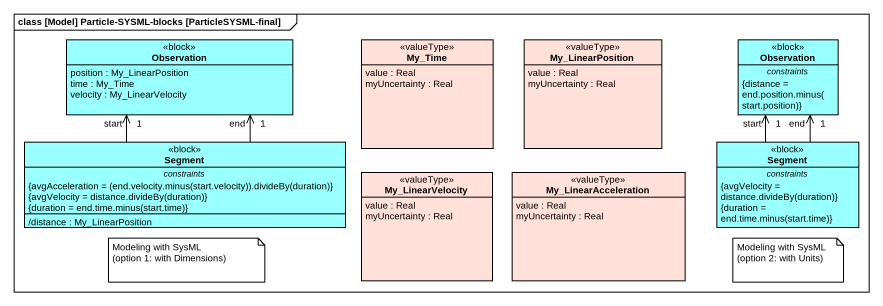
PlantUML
@startuml
mainframe class [Model] Particle-SYSML-blocks [ParticleSYSML-final]
hide circle
hide empty members
class Observation <<block>> #99FFFF {
  position : My_LinearPosition
  time : My_Time
  velocity : My_LinearVelocity
}
class My_Time <<valueType>> #FFE1D9 {
  value : Real
  myUncertainty : Real
}
class My_LinearPosition <<valueType>> #FFE1D9 {
  value : Real
  myUncertainty : Real
}
class "Observation" as Observation_2 <<block>> #99FFFF {
  -- constraints --
  {field} {distance = end.position.minus(start.position)}
}
class Segment <<block>> #99FFFF {
  -- constraints --
  {field} {avgAcceleration = (end.velocity.minus(start.velocity)).divideBy(duration)}
  {field} {avgVelocity = distance.divideBy(duration)}
  {field} {duration = end.time.minus(start.time)}
  --
  /distance : My_LinearPosition
}
class "Segment" as Segment_2 <<block>> #99FFFF {
  -- constraints --
  {field} {avgVelocity = distance.divideBy(duration)}
  {field} {duration = end.time.minus(start.time)}
}
class My_LinearVelocity <<valueType>> #FFE1D9 {
  value : Real
  myUncertainty : Real
}
class My_LinearAcceleration <<valueType>> #FFE1D9 {
  value : Real
  myUncertainty : Real
}
Segment -up-> "start\n1" Observation
Segment -up-> "end\n1" Observation
Segment_2 -up-> "start\n1" Observation_2
Segment_2 -up-> "end\n1" Observation_2
note as N1
  Modeling with SysML
  (option 1: with Dimensions)
end note
note as N2
  Modeling with SysML
  (option 2: with Units)
end note
@enduml
